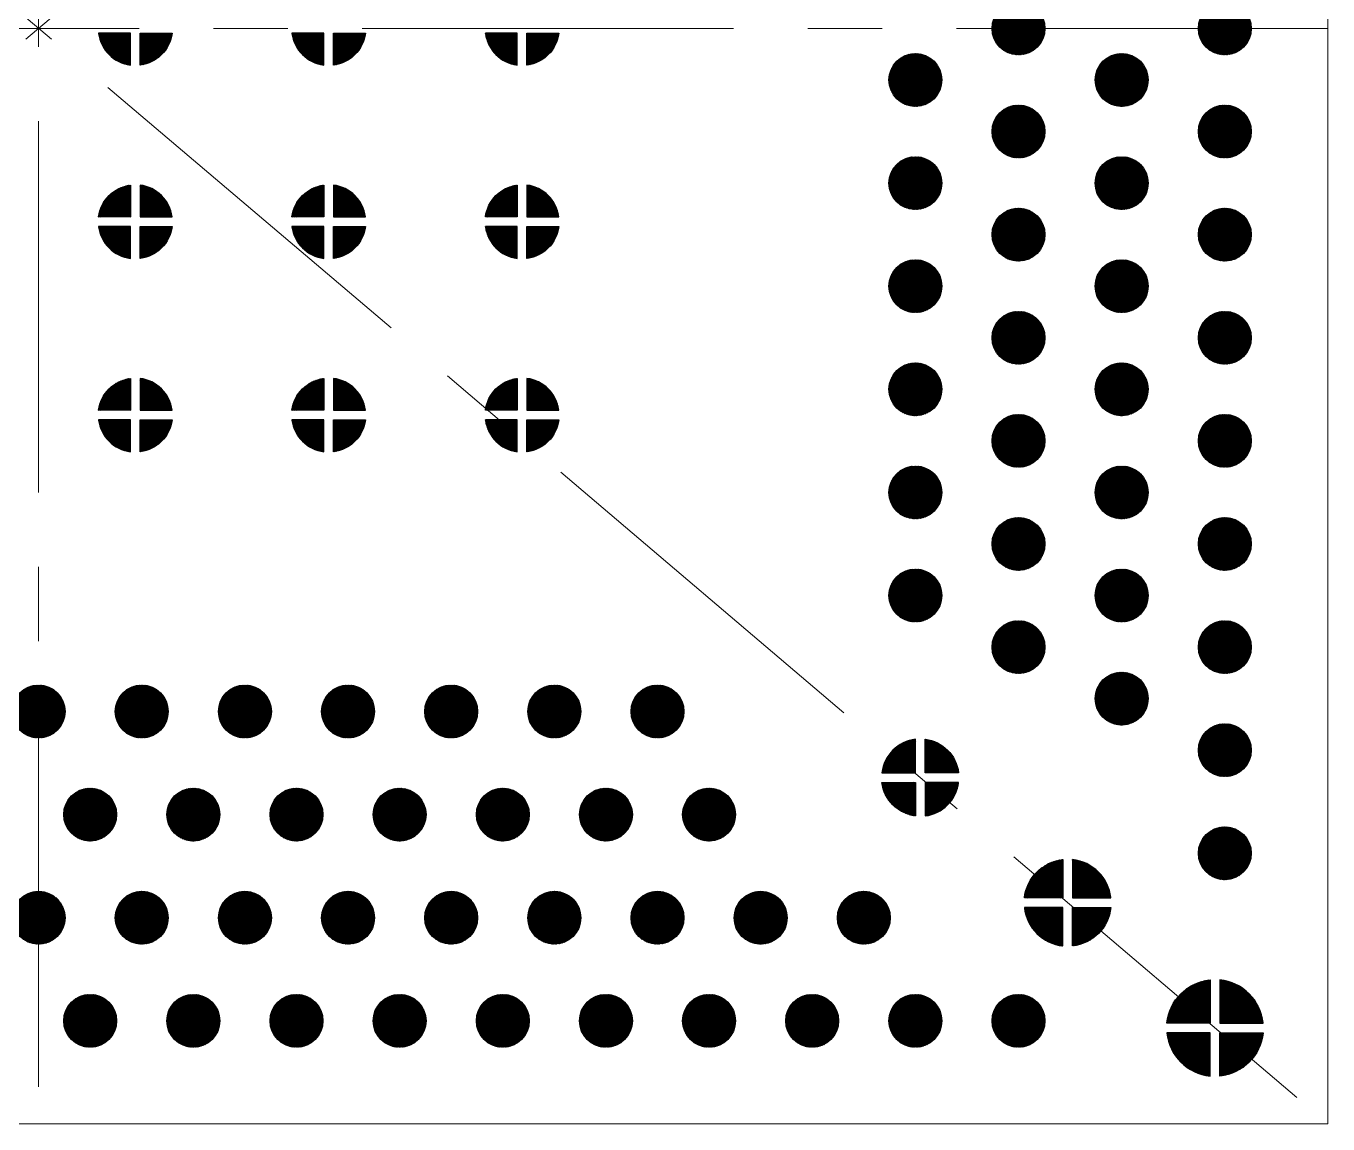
# Model space of a CAD drawing. Extents: x 0 to 271, y -103 to 160.
# Drawn here: x 19.8 to 40, y 0 to 17.04 of the extents above; entities that cross this region are included whole.
import ezdxf

# ---------------------------------------------------------------- set-up
doc = ezdxf.new("R2010")
doc.units = 0
doc.header["$LTSCALE"] = 15.367
doc.header["$MEASUREMENT"] = 0
doc.linetypes.add('CENTER', pattern=[0.6, 0.375, -0.075, 0.075, -0.075])
doc.layers.get('0').update_dxf_attribs({"linetype": 'CONTINUOUS'})
doc.layers.add('03___PRT_ALL_CURVES', color=7, linetype='CONTINUOUS')
pattern_1 = [(315, (76.772168, 67.761046), (0.0088388348, 0.0088388348), []), (45, (76.772168, 67.761046), (-0.0088388348, 0.0088388348), [])]

msp = doc.modelspace()

# ---------------------------------------------------------------- hatches: boundary and pattern name
h = msp.add_hatch()
h.set_pattern_fill('ANSI37', color=34, scale=0.1, angle=90, style=0)
h.set_pattern_definition([(135, (-6.372168, -49.161046), (-0.0088388348, -0.0088388348), []), (225, (-6.372168, -49.161046), (0.0088388348, -0.0088388348), [])])
h.paths.add_polyline_path([(35.61, 17, 1), (34.79, 17, 1)])
h = msp.add_hatch()
h.set_pattern_fill('ANSI37', color=34, scale=0.1, angle=90, style=0)
h.set_pattern_definition([(135, (-3.172168, -49.161046), (-0.0088388348, -0.0088388348), []), (225, (-3.172168, -49.161046), (0.0088388348, -0.0088388348), [])])
h.paths.add_polyline_path([(38.81, 17, 1), (37.99, 17, 1)])
h = msp.add_hatch()
h.set_pattern_fill('ANSI37', color=34, scale=0.1, angle=90, style=0)
h.set_pattern_definition([(45, (70.772168, -39.761046), (0.0088388348, -0.0088388348), []), (315, (70.772168, -39.761046), (-0.0088388348, -0.0088388348), [])])
edge = h.paths.add_edge_path()
edge.add_line((21.425, 16.43), (21.425, 16.925))
edge.add_line((21.425, 16.925), (20.93, 16.925))
edge.add_arc((21.5, 17), 0.575, 187.4947, 262.5053)
h = msp.add_hatch()
h.set_pattern_fill('ANSI37', color=34, scale=0.1, angle=90, style=0)
h.set_pattern_definition([(135, (-27.772168, -39.761046), (-0.0088388348, -0.0088388348), []), (225, (-27.772168, -39.761046), (0.0088388348, -0.0088388348), [])])
edge = h.paths.add_edge_path()
edge.add_line((21.575, 16.43), (21.575, 16.925))
edge.add_line((21.575, 16.925), (22.07, 16.925))
edge.add_arc((21.5, 17), 0.575, 277.4947, 352.5053, ccw=False)
h = msp.add_hatch()
h.set_pattern_fill('ANSI37', color=34, scale=0.1, angle=90, style=0)
h.set_pattern_definition([(45, (73.772168, -39.761046), (0.0088388348, -0.0088388348), []), (315, (73.772168, -39.761046), (-0.0088388348, -0.0088388348), [])])
edge = h.paths.add_edge_path()
edge.add_line((24.425, 16.43), (24.425, 16.925))
edge.add_line((24.425, 16.925), (23.93, 16.925))
edge.add_arc((24.5, 17), 0.575, 187.4947, 262.5053)
h = msp.add_hatch()
h.set_pattern_fill('ANSI37', color=34, scale=0.1, angle=90, style=0)
h.set_pattern_definition([(135, (-24.772168, -39.761046), (-0.0088388348, -0.0088388348), []), (225, (-24.772168, -39.761046), (0.0088388348, -0.0088388348), [])])
edge = h.paths.add_edge_path()
edge.add_line((24.575, 16.43), (24.575, 16.925))
edge.add_line((24.575, 16.925), (25.07, 16.925))
edge.add_arc((24.5, 17), 0.575, 277.4947, 352.5053, ccw=False)
h = msp.add_hatch()
h.set_pattern_fill('ANSI37', color=34, scale=0.1, angle=90, style=0)
h.set_pattern_definition([(45, (76.772168, -39.761046), (0.0088388348, -0.0088388348), []), (315, (76.772168, -39.761046), (-0.0088388348, -0.0088388348), [])])
edge = h.paths.add_edge_path()
edge.add_line((27.425, 16.43), (27.425, 16.925))
edge.add_line((27.425, 16.925), (26.93, 16.925))
edge.add_arc((27.5, 17), 0.575, 187.4947, 262.5053)
h = msp.add_hatch()
h.set_pattern_fill('ANSI37', color=34, scale=0.1, angle=90, style=0)
h.set_pattern_definition([(135, (-21.772168, -39.761046), (-0.0088388348, -0.0088388348), []), (225, (-21.772168, -39.761046), (0.0088388348, -0.0088388348), [])])
edge = h.paths.add_edge_path()
edge.add_line((27.575, 16.43), (27.575, 16.925))
edge.add_line((27.575, 16.925), (28.07, 16.925))
edge.add_arc((27.5, 17), 0.575, 277.4947, 352.5053, ccw=False)
h = msp.add_hatch()
h.set_pattern_fill('ANSI37', color=34, scale=0.1, angle=90, style=0)
h.set_pattern_definition([(135, (-7.972168, -49.961046), (-0.0088388348, -0.0088388348), []), (225, (-7.972168, -49.961046), (0.0088388348, -0.0088388348), [])])
h.paths.add_polyline_path([(34.01, 16.2, 1), (33.19, 16.2, 1)])
h = msp.add_hatch()
h.set_pattern_fill('ANSI37', color=34, scale=0.1, angle=90, style=0)
h.set_pattern_definition([(135, (-4.772168, -49.961046), (-0.0088388348, -0.0088388348), []), (225, (-4.772168, -49.961046), (0.0088388348, -0.0088388348), [])])
h.paths.add_polyline_path([(37.21, 16.2, 1), (36.39, 16.2, 1)])
h = msp.add_hatch()
h.set_pattern_fill('ANSI37', color=34, scale=0.1, angle=90, style=0)
h.set_pattern_definition([(135, (-6.372168, -50.761046), (-0.0088388348, -0.0088388348), []), (225, (-6.372168, -50.761046), (0.0088388348, -0.0088388348), [])])
h.paths.add_polyline_path([(35.61, 15.4, 1), (34.79, 15.4, 1)])
h = msp.add_hatch()
h.set_pattern_fill('ANSI37', color=34, scale=0.1, angle=90, style=0)
h.set_pattern_definition([(135, (-3.172168, -50.761046), (-0.0088388348, -0.0088388348), []), (225, (-3.172168, -50.761046), (0.0088388348, -0.0088388348), [])])
h.paths.add_polyline_path([(38.81, 15.4, 1), (37.99, 15.4, 1)])
h = msp.add_hatch()
h.set_pattern_fill('ANSI37', color=34, scale=0.1, angle=90, style=0)
h.set_pattern_definition([(135, (-7.972168, -51.561046), (-0.0088388348, -0.0088388348), []), (225, (-7.972168, -51.561046), (0.0088388348, -0.0088388348), [])])
h.paths.add_polyline_path([(34.01, 14.6, 1), (33.19, 14.6, 1)])
h = msp.add_hatch()
h.set_pattern_fill('ANSI37', color=34, scale=0.1, angle=90, style=0)
h.set_pattern_definition([(135, (-4.772168, -51.561046), (-0.0088388348, -0.0088388348), []), (225, (-4.772168, -51.561046), (0.0088388348, -0.0088388348), [])])
h.paths.add_polyline_path([(37.21, 14.6, 1), (36.39, 14.6, 1)])
h = msp.add_hatch()
h.set_pattern_fill('ANSI37', color=34, scale=0.1, angle=90, style=0)
h.set_pattern_definition([(315, (70.772168, 70.761046), (0.0088388348, 0.0088388348), []), (45, (70.772168, 70.761046), (-0.0088388348, 0.0088388348), [])])
edge = h.paths.add_edge_path()
edge.add_line((21.425, 14.57), (21.425, 14.075))
edge.add_line((21.425, 14.075), (20.93, 14.075))
edge.add_arc((21.5, 14), 0.575, 97.4947, 172.5053, ccw=False)
h = msp.add_hatch()
h.set_pattern_fill('ANSI37', color=34, scale=0.1, angle=90, style=0)
h.set_pattern_definition([(225, (-27.772168, 70.761046), (-0.0088388348, 0.0088388348), []), (135, (-27.772168, 70.761046), (0.0088388348, 0.0088388348), [])])
edge = h.paths.add_edge_path()
edge.add_line((21.575, 14.57), (21.575, 14.075))
edge.add_line((21.575, 14.075), (22.07, 14.075))
edge.add_arc((21.5, 14), 0.575, 7.4947, 82.5053)
h = msp.add_hatch()
h.set_pattern_fill('ANSI37', color=34, scale=0.1, angle=90, style=0)
h.set_pattern_definition([(315, (73.772168, 70.761046), (0.0088388348, 0.0088388348), []), (45, (73.772168, 70.761046), (-0.0088388348, 0.0088388348), [])])
edge = h.paths.add_edge_path()
edge.add_line((24.425, 14.57), (24.425, 14.075))
edge.add_line((24.425, 14.075), (23.93, 14.075))
edge.add_arc((24.5, 14), 0.575, 97.4947, 172.5053, ccw=False)
h = msp.add_hatch()
h.set_pattern_fill('ANSI37', color=34, scale=0.1, angle=90, style=0)
h.set_pattern_definition([(225, (-24.772168, 70.761046), (-0.0088388348, 0.0088388348), []), (135, (-24.772168, 70.761046), (0.0088388348, 0.0088388348), [])])
edge = h.paths.add_edge_path()
edge.add_line((24.575, 14.57), (24.575, 14.075))
edge.add_line((24.575, 14.075), (25.07, 14.075))
edge.add_arc((24.5, 14), 0.575, 7.4947, 82.5053)
h = msp.add_hatch()
h.set_pattern_fill('ANSI37', color=34, scale=0.1, angle=90, style=0)
h.set_pattern_definition([(315, (76.772168, 70.761046), (0.0088388348, 0.0088388348), []), (45, (76.772168, 70.761046), (-0.0088388348, 0.0088388348), [])])
edge = h.paths.add_edge_path()
edge.add_line((27.425, 14.57), (27.425, 14.075))
edge.add_line((27.425, 14.075), (26.93, 14.075))
edge.add_arc((27.5, 14), 0.575, 97.4947, 172.5053, ccw=False)
h = msp.add_hatch()
h.set_pattern_fill('ANSI37', color=34, scale=0.1, angle=90, style=0)
h.set_pattern_definition([(225, (-21.772168, 70.761046), (-0.0088388348, 0.0088388348), []), (135, (-21.772168, 70.761046), (0.0088388348, 0.0088388348), [])])
edge = h.paths.add_edge_path()
edge.add_line((27.575, 14.57), (27.575, 14.075))
edge.add_line((27.575, 14.075), (28.07, 14.075))
edge.add_arc((27.5, 14), 0.575, 7.4947, 82.5053)
h = msp.add_hatch()
h.set_pattern_fill('ANSI37', color=34, scale=0.1, angle=90, style=0)
h.set_pattern_definition([(135, (-6.372168, -52.361046), (-0.0088388348, -0.0088388348), []), (225, (-6.372168, -52.361046), (0.0088388348, -0.0088388348), [])])
h.paths.add_polyline_path([(35.61, 13.8, 1), (34.79, 13.8, 1)])
h = msp.add_hatch()
h.set_pattern_fill('ANSI37', color=34, scale=0.1, angle=90, style=0)
h.set_pattern_definition([(135, (-3.172168, -52.361046), (-0.0088388348, -0.0088388348), []), (225, (-3.172168, -52.361046), (0.0088388348, -0.0088388348), [])])
h.paths.add_polyline_path([(38.81, 13.8, 1), (37.99, 13.8, 1)])
h = msp.add_hatch()
h.set_pattern_fill('ANSI37', color=34, scale=0.1, angle=90, style=0)
h.set_pattern_definition([(45, (70.772168, -42.761046), (0.0088388348, -0.0088388348), []), (315, (70.772168, -42.761046), (-0.0088388348, -0.0088388348), [])])
edge = h.paths.add_edge_path()
edge.add_line((21.425, 13.43), (21.425, 13.925))
edge.add_line((21.425, 13.925), (20.93, 13.925))
edge.add_arc((21.5, 14), 0.575, 187.4947, 262.5053)
h = msp.add_hatch()
h.set_pattern_fill('ANSI37', color=34, scale=0.1, angle=90, style=0)
h.set_pattern_definition([(135, (-27.772168, -42.761046), (-0.0088388348, -0.0088388348), []), (225, (-27.772168, -42.761046), (0.0088388348, -0.0088388348), [])])
edge = h.paths.add_edge_path()
edge.add_line((21.575, 13.43), (21.575, 13.925))
edge.add_line((21.575, 13.925), (22.07, 13.925))
edge.add_arc((21.5, 14), 0.575, 277.4947, 352.5053, ccw=False)
h = msp.add_hatch()
h.set_pattern_fill('ANSI37', color=34, scale=0.1, angle=90, style=0)
h.set_pattern_definition([(45, (73.772168, -42.761046), (0.0088388348, -0.0088388348), []), (315, (73.772168, -42.761046), (-0.0088388348, -0.0088388348), [])])
edge = h.paths.add_edge_path()
edge.add_line((24.425, 13.43), (24.425, 13.925))
edge.add_line((24.425, 13.925), (23.93, 13.925))
edge.add_arc((24.5, 14), 0.575, 187.4947, 262.5053)
h = msp.add_hatch()
h.set_pattern_fill('ANSI37', color=34, scale=0.1, angle=90, style=0)
h.set_pattern_definition([(135, (-24.772168, -42.761046), (-0.0088388348, -0.0088388348), []), (225, (-24.772168, -42.761046), (0.0088388348, -0.0088388348), [])])
edge = h.paths.add_edge_path()
edge.add_line((24.575, 13.43), (24.575, 13.925))
edge.add_line((24.575, 13.925), (25.07, 13.925))
edge.add_arc((24.5, 14), 0.575, 277.4947, 352.5053, ccw=False)
h = msp.add_hatch()
h.set_pattern_fill('ANSI37', color=34, scale=0.1, angle=90, style=0)
h.set_pattern_definition([(45, (76.772168, -42.761046), (0.0088388348, -0.0088388348), []), (315, (76.772168, -42.761046), (-0.0088388348, -0.0088388348), [])])
edge = h.paths.add_edge_path()
edge.add_line((27.425, 13.43), (27.425, 13.925))
edge.add_line((27.425, 13.925), (26.93, 13.925))
edge.add_arc((27.5, 14), 0.575, 187.4947, 262.5053)
h = msp.add_hatch()
h.set_pattern_fill('ANSI37', color=34, scale=0.1, angle=90, style=0)
h.set_pattern_definition([(135, (-21.772168, -42.761046), (-0.0088388348, -0.0088388348), []), (225, (-21.772168, -42.761046), (0.0088388348, -0.0088388348), [])])
edge = h.paths.add_edge_path()
edge.add_line((27.575, 13.43), (27.575, 13.925))
edge.add_line((27.575, 13.925), (28.07, 13.925))
edge.add_arc((27.5, 14), 0.575, 277.4947, 352.5053, ccw=False)
h = msp.add_hatch()
h.set_pattern_fill('ANSI37', color=34, scale=0.1, angle=90, style=0)
h.set_pattern_definition([(135, (-7.972168, -53.161046), (-0.0088388348, -0.0088388348), []), (225, (-7.972168, -53.161046), (0.0088388348, -0.0088388348), [])])
h.paths.add_polyline_path([(34.01, 13, 1), (33.19, 13, 1)])
h = msp.add_hatch()
h.set_pattern_fill('ANSI37', color=34, scale=0.1, angle=90, style=0)
h.set_pattern_definition([(135, (-4.772168, -53.161046), (-0.0088388348, -0.0088388348), []), (225, (-4.772168, -53.161046), (0.0088388348, -0.0088388348), [])])
h.paths.add_polyline_path([(37.21, 13, 1), (36.39, 13, 1)])
h = msp.add_hatch()
h.set_pattern_fill('ANSI37', color=34, scale=0.1, angle=90, style=0)
h.set_pattern_definition([(135, (-6.372168, -53.961046), (-0.0088388348, -0.0088388348), []), (225, (-6.372168, -53.961046), (0.0088388348, -0.0088388348), [])])
h.paths.add_polyline_path([(35.61, 12.2, 1), (34.79, 12.2, 1)])
h = msp.add_hatch()
h.set_pattern_fill('ANSI37', color=34, scale=0.1, angle=90, style=0)
h.set_pattern_definition([(135, (-3.172168, -53.961046), (-0.0088388348, -0.0088388348), []), (225, (-3.172168, -53.961046), (0.0088388348, -0.0088388348), [])])
h.paths.add_polyline_path([(38.81, 12.2, 1), (37.99, 12.2, 1)])
h = msp.add_hatch()
h.set_pattern_fill('ANSI37', color=34, scale=0.1, angle=90, style=0)
h.set_pattern_definition([(135, (-7.972168, -54.761046), (-0.0088388348, -0.0088388348), []), (225, (-7.972168, -54.761046), (0.0088388348, -0.0088388348), [])])
h.paths.add_polyline_path([(34.01, 11.4, 1), (33.19, 11.4, 1)])
h = msp.add_hatch()
h.set_pattern_fill('ANSI37', color=34, scale=0.1, angle=90, style=0)
h.set_pattern_definition([(135, (-4.772168, -54.761046), (-0.0088388348, -0.0088388348), []), (225, (-4.772168, -54.761046), (0.0088388348, -0.0088388348), [])])
h.paths.add_polyline_path([(37.21, 11.4, 1), (36.39, 11.4, 1)])
h = msp.add_hatch()
h.set_pattern_fill('ANSI37', color=34, scale=0.1, angle=90, style=0)
h.set_pattern_definition([(315, (70.772168, 67.761046), (0.0088388348, 0.0088388348), []), (45, (70.772168, 67.761046), (-0.0088388348, 0.0088388348), [])])
edge = h.paths.add_edge_path()
edge.add_line((21.425, 11.57), (21.425, 11.075))
edge.add_line((21.425, 11.075), (20.93, 11.075))
edge.add_arc((21.5, 11), 0.575, 97.4947, 172.5053, ccw=False)
h = msp.add_hatch()
h.set_pattern_fill('ANSI37', color=34, scale=0.1, angle=90, style=0)
h.set_pattern_definition([(225, (-27.772168, 67.761046), (-0.0088388348, 0.0088388348), []), (135, (-27.772168, 67.761046), (0.0088388348, 0.0088388348), [])])
edge = h.paths.add_edge_path()
edge.add_line((21.575, 11.57), (21.575, 11.075))
edge.add_line((21.575, 11.075), (22.07, 11.075))
edge.add_arc((21.5, 11), 0.575, 7.4947, 82.5053)
h = msp.add_hatch()
h.set_pattern_fill('ANSI37', color=34, scale=0.1, angle=90, style=0)
h.set_pattern_definition([(315, (73.772168, 67.761046), (0.0088388348, 0.0088388348), []), (45, (73.772168, 67.761046), (-0.0088388348, 0.0088388348), [])])
edge = h.paths.add_edge_path()
edge.add_line((24.425, 11.57), (24.425, 11.075))
edge.add_line((24.425, 11.075), (23.93, 11.075))
edge.add_arc((24.5, 11), 0.575, 97.4947, 172.5053, ccw=False)
h = msp.add_hatch()
h.set_pattern_fill('ANSI37', color=34, scale=0.1, angle=90, style=0)
h.set_pattern_definition([(225, (-24.772168, 67.761046), (-0.0088388348, 0.0088388348), []), (135, (-24.772168, 67.761046), (0.0088388348, 0.0088388348), [])])
edge = h.paths.add_edge_path()
edge.add_line((24.575, 11.57), (24.575, 11.075))
edge.add_line((24.575, 11.075), (25.07, 11.075))
edge.add_arc((24.5, 11), 0.575, 7.4947, 82.5053)
h = msp.add_hatch()
h.set_pattern_fill('ANSI37', color=34, scale=0.1, angle=90, style=0)
h.set_pattern_definition([(315, (76.772168, 67.761046), (0.0088388348, 0.0088388348), []), (45, (76.772168, 67.761046), (-0.0088388348, 0.0088388348), [])])
edge = h.paths.add_edge_path()
edge.add_line((27.425, 11.57), (27.425, 11.075))
edge.add_line((27.425, 11.075), (26.93, 11.075))
edge.add_arc((27.5, 11), 0.575, 97.4947, 172.5053, ccw=False)
h = msp.add_hatch()
h.set_pattern_fill('ANSI37', color=34, scale=0.1, angle=90, style=0)
h.set_pattern_definition([(225, (-21.772168, 67.761046), (-0.0088388348, 0.0088388348), []), (135, (-21.772168, 67.761046), (0.0088388348, 0.0088388348), [])])
edge = h.paths.add_edge_path()
edge.add_line((27.575, 11.57), (27.575, 11.075))
edge.add_line((27.575, 11.075), (28.07, 11.075))
edge.add_arc((27.5, 11), 0.575, 7.4947, 82.5053)
h = msp.add_hatch()
h.set_pattern_fill('ANSI37', color=34, scale=0.1, angle=90, style=0)
h.set_pattern_definition([(45, (70.772168, -45.761046), (0.0088388348, -0.0088388348), []), (315, (70.772168, -45.761046), (-0.0088388348, -0.0088388348), [])])
edge = h.paths.add_edge_path()
edge.add_line((21.425, 10.43), (21.425, 10.925))
edge.add_line((21.425, 10.925), (20.93, 10.925))
edge.add_arc((21.5, 11), 0.575, 187.4947, 262.5053)
h = msp.add_hatch()
h.set_pattern_fill('ANSI37', color=34, scale=0.1, angle=90, style=0)
h.set_pattern_definition([(135, (-27.772168, -45.761046), (-0.0088388348, -0.0088388348), []), (225, (-27.772168, -45.761046), (0.0088388348, -0.0088388348), [])])
edge = h.paths.add_edge_path()
edge.add_line((21.575, 10.43), (21.575, 10.925))
edge.add_line((21.575, 10.925), (22.07, 10.925))
edge.add_arc((21.5, 11), 0.575, 277.4947, 352.5053, ccw=False)
h = msp.add_hatch()
h.set_pattern_fill('ANSI37', color=34, scale=0.1, angle=90, style=0)
h.set_pattern_definition([(45, (73.772168, -45.761046), (0.0088388348, -0.0088388348), []), (315, (73.772168, -45.761046), (-0.0088388348, -0.0088388348), [])])
edge = h.paths.add_edge_path()
edge.add_line((24.425, 10.43), (24.425, 10.925))
edge.add_line((24.425, 10.925), (23.93, 10.925))
edge.add_arc((24.5, 11), 0.575, 187.4947, 262.5053)
h = msp.add_hatch()
h.set_pattern_fill('ANSI37', color=34, scale=0.1, angle=90, style=0)
h.set_pattern_definition([(135, (-24.772168, -45.761046), (-0.0088388348, -0.0088388348), []), (225, (-24.772168, -45.761046), (0.0088388348, -0.0088388348), [])])
edge = h.paths.add_edge_path()
edge.add_line((24.575, 10.43), (24.575, 10.925))
edge.add_line((24.575, 10.925), (25.07, 10.925))
edge.add_arc((24.5, 11), 0.575, 277.4947, 352.5053, ccw=False)
h = msp.add_hatch()
h.set_pattern_fill('ANSI37', color=34, scale=0.1, angle=90, style=0)
h.set_pattern_definition([(45, (76.772168, -45.761046), (0.0088388348, -0.0088388348), []), (315, (76.772168, -45.761046), (-0.0088388348, -0.0088388348), [])])
edge = h.paths.add_edge_path()
edge.add_line((27.425, 10.43), (27.425, 10.925))
edge.add_line((27.425, 10.925), (26.93, 10.925))
edge.add_arc((27.5, 11), 0.575, 187.4947, 262.5053)
h = msp.add_hatch()
h.set_pattern_fill('ANSI37', color=34, scale=0.1, angle=90, style=0)
h.set_pattern_definition([(135, (-21.772168, -45.761046), (-0.0088388348, -0.0088388348), []), (225, (-21.772168, -45.761046), (0.0088388348, -0.0088388348), [])])
edge = h.paths.add_edge_path()
edge.add_line((27.575, 10.43), (27.575, 10.925))
edge.add_line((27.575, 10.925), (28.07, 10.925))
edge.add_arc((27.5, 11), 0.575, 277.4947, 352.5053, ccw=False)
h = msp.add_hatch()
h.set_pattern_fill('ANSI37', color=34, scale=0.1, angle=90, style=0)
h.set_pattern_definition([(135, (-6.372168, -55.561046), (-0.0088388348, -0.0088388348), []), (225, (-6.372168, -55.561046), (0.0088388348, -0.0088388348), [])])
h.paths.add_polyline_path([(35.61, 10.6, 1), (34.79, 10.6, 1)])
h = msp.add_hatch()
h.set_pattern_fill('ANSI37', color=34, scale=0.1, angle=90, style=0)
h.set_pattern_definition([(135, (-3.172168, -55.561046), (-0.0088388348, -0.0088388348), []), (225, (-3.172168, -55.561046), (0.0088388348, -0.0088388348), [])])
h.paths.add_polyline_path([(38.81, 10.6, 1), (37.99, 10.6, 1)])
h = msp.add_hatch()
h.set_pattern_fill('ANSI37', color=34, scale=0.1, angle=90, style=0)
h.set_pattern_definition([(135, (-7.972168, -56.361046), (-0.0088388348, -0.0088388348), []), (225, (-7.972168, -56.361046), (0.0088388348, -0.0088388348), [])])
h.paths.add_polyline_path([(34.01, 9.8, 1), (33.19, 9.8, 1)])
h = msp.add_hatch()
h.set_pattern_fill('ANSI37', color=34, scale=0.1, angle=90, style=0)
h.set_pattern_definition([(135, (-4.772168, -56.361046), (-0.0088388348, -0.0088388348), []), (225, (-4.772168, -56.361046), (0.0088388348, -0.0088388348), [])])
h.paths.add_polyline_path([(37.21, 9.8, 1), (36.39, 9.8, 1)])
h = msp.add_hatch()
h.set_pattern_fill('ANSI37', color=34, scale=0.1, angle=90, style=0)
h.set_pattern_definition([(135, (-6.372168, -57.161046), (-0.0088388348, -0.0088388348), []), (225, (-6.372168, -57.161046), (0.0088388348, -0.0088388348), [])])
h.paths.add_polyline_path([(35.61, 9, 1), (34.79, 9, 1)])
h = msp.add_hatch()
h.set_pattern_fill('ANSI37', color=34, scale=0.1, angle=90, style=0)
h.set_pattern_definition([(135, (-3.172168, -57.161046), (-0.0088388348, -0.0088388348), []), (225, (-3.172168, -57.161046), (0.0088388348, -0.0088388348), [])])
h.paths.add_polyline_path([(38.81, 9, 1), (37.99, 9, 1)])
h = msp.add_hatch()
h.set_pattern_fill('ANSI37', color=34, scale=0.1, angle=90, style=0)
h.set_pattern_definition([(135, (-7.972168, -57.961046), (-0.0088388348, -0.0088388348), []), (225, (-7.972168, -57.961046), (0.0088388348, -0.0088388348), [])])
h.paths.add_polyline_path([(34.01, 8.2, 1), (33.19, 8.2, 1)])
h = msp.add_hatch()
h.set_pattern_fill('ANSI37', color=34, scale=0.1, angle=90, style=0)
h.set_pattern_definition([(135, (-4.772168, -57.961046), (-0.0088388348, -0.0088388348), []), (225, (-4.772168, -57.961046), (0.0088388348, -0.0088388348), [])])
h.paths.add_polyline_path([(37.21, 8.2, 1), (36.39, 8.2, 1)])
h = msp.add_hatch()
h.set_pattern_fill('ANSI37', color=34, scale=0.1, angle=90, style=0)
h.set_pattern_definition([(135, (-6.372168, -58.761046), (-0.0088388348, -0.0088388348), []), (225, (-6.372168, -58.761046), (0.0088388348, -0.0088388348), [])])
h.paths.add_polyline_path([(35.61, 7.4, 1), (34.79, 7.4, 1)])
h = msp.add_hatch()
h.set_pattern_fill('ANSI37', color=34, scale=0.1, angle=90, style=0)
h.set_pattern_definition([(135, (-3.172168, -58.761046), (-0.0088388348, -0.0088388348), []), (225, (-3.172168, -58.761046), (0.0088388348, -0.0088388348), [])])
h.paths.add_polyline_path([(38.81, 7.4, 1), (37.99, 7.4, 1)])
h = msp.add_hatch()
h.set_pattern_fill('ANSI37', color=34, scale=0.1, angle=90, style=0)
h.set_pattern_definition([(135, (-4.772168, -59.561046), (-0.0088388348, -0.0088388348), []), (225, (-4.772168, -59.561046), (0.0088388348, -0.0088388348), [])])
h.paths.add_polyline_path([(37.21, 6.6, 1), (36.39, 6.6, 1)])
h = msp.add_hatch()
h.set_pattern_fill('ANSI37', color=34, scale=0.1, angle=90, style=0)
h.set_pattern_definition([(135, (-21.572168, -59.761046), (-0.0088388348, -0.0088388348), []), (225, (-21.572168, -59.761046), (0.0088388348, -0.0088388348), [])])
h.paths.add_polyline_path([(20.41, 6.4, 1), (19.59, 6.4, 1)])
h = msp.add_hatch()
h.set_pattern_fill('ANSI37', color=34, scale=0.1, angle=90, style=0)
h.set_pattern_definition([(135, (-19.972168, -59.761046), (-0.0088388348, -0.0088388348), []), (225, (-19.972168, -59.761046), (0.0088388348, -0.0088388348), [])])
h.paths.add_polyline_path([(22.01, 6.4, 1), (21.19, 6.4, 1)])
h = msp.add_hatch()
h.set_pattern_fill('ANSI37', color=34, scale=0.1, angle=90, style=0)
h.set_pattern_definition([(135, (-18.372168, -59.761046), (-0.0088388348, -0.0088388348), []), (225, (-18.372168, -59.761046), (0.0088388348, -0.0088388348), [])])
h.paths.add_polyline_path([(23.61, 6.4, 1), (22.79, 6.4, 1)])
h = msp.add_hatch()
h.set_pattern_fill('ANSI37', color=34, scale=0.1, angle=90, style=0)
h.set_pattern_definition([(135, (-16.772168, -59.761046), (-0.0088388348, -0.0088388348), []), (225, (-16.772168, -59.761046), (0.0088388348, -0.0088388348), [])])
h.paths.add_polyline_path([(25.21, 6.4, 1), (24.39, 6.4, 1)])
h = msp.add_hatch()
h.set_pattern_fill('ANSI37', color=34, scale=0.1, angle=90, style=0)
h.set_pattern_definition([(135, (-15.172168, -59.761046), (-0.0088388348, -0.0088388348), []), (225, (-15.172168, -59.761046), (0.0088388348, -0.0088388348), [])])
h.paths.add_polyline_path([(26.81, 6.4, 1), (25.99, 6.4, 1)])
h = msp.add_hatch()
h.set_pattern_fill('ANSI37', color=34, scale=0.1, angle=90, style=0)
h.set_pattern_definition([(135, (-13.572168, -59.761046), (-0.0088388348, -0.0088388348), []), (225, (-13.572168, -59.761046), (0.0088388348, -0.0088388348), [])])
h.paths.add_polyline_path([(28.41, 6.4, 1), (27.59, 6.4, 1)])
h = msp.add_hatch()
h.set_pattern_fill('ANSI37', color=34, scale=0.1, angle=90, style=0)
h.set_pattern_definition([(135, (-11.972168, -59.761046), (-0.0088388348, -0.0088388348), []), (225, (-11.972168, -59.761046), (0.0088388348, -0.0088388348), [])])
h.paths.add_polyline_path([(30.01, 6.4, 1), (29.19, 6.4, 1)])
h = msp.add_hatch()
h.set_pattern_fill('ANSI37', color=34, scale=0.1, angle=90, style=0)
h.set_pattern_definition([(135, (-3.172168, -60.361046), (-0.0088388348, -0.0088388348), []), (225, (-3.172168, -60.361046), (0.0088388348, -0.0088388348), [])])
h.paths.add_polyline_path([(38.81, 5.8, 1), (37.99, 5.8, 1)])
h = msp.add_hatch()
h.set_pattern_fill('ANSI37', color=34, scale=0.1, angle=90, style=0)
h.set_pattern_definition(pattern_1)
edge = h.paths.add_edge_path()
edge.add_arc((33.676, 5.375), 0.6, 97.1808, 172.8192)
edge.add_line((33.081, 5.45), (33.601, 5.45))
edge.add_line((33.601, 5.45), (33.601, 5.971))
h = msp.add_hatch()
h.set_pattern_fill('ANSI37', color=34, scale=0.1, angle=90, style=0)
h.set_pattern_definition([(225, (-9.42036, 67.761046), (-0.0088388348, 0.0088388348), []), (135, (-9.42036, 67.761046), (0.0088388348, 0.0088388348), [])])
edge = h.paths.add_edge_path()
edge.add_arc((33.676, 5.375), 0.6, 7.1808, 82.8192, ccw=False)
edge.add_line((34.271, 5.45), (33.751, 5.45))
edge.add_line((33.751, 5.45), (33.751, 5.971))
h = msp.add_hatch()
h.set_pattern_fill('ANSI37', color=34, scale=0.1, angle=90, style=0)
h.set_pattern_definition([(45, (76.772168, -57.010083), (0.0088388348, -0.0088388348), []), (315, (76.772168, -57.010083), (-0.0088388348, -0.0088388348), [])])
edge = h.paths.add_edge_path()
edge.add_arc((33.676, 5.375), 0.6, -172.8192, -97.1808, ccw=False)
edge.add_line((33.081, 5.3), (33.601, 5.3))
edge.add_line((33.601, 5.3), (33.601, 4.78))
h = msp.add_hatch()
h.set_pattern_fill('ANSI37', color=34, scale=0.1, angle=90, style=0)
h.set_pattern_definition([(135, (-9.42036, -57.010083), (-0.0088388348, -0.0088388348), []), (225, (-9.42036, -57.010083), (0.0088388348, -0.0088388348), [])])
edge = h.paths.add_edge_path()
edge.add_arc((33.676, 5.375), 0.6, -82.8192, -7.1808)
edge.add_line((34.271, 5.3), (33.751, 5.3))
edge.add_line((33.751, 5.3), (33.751, 4.78))
h = msp.add_hatch()
h.set_pattern_fill('ANSI37', color=34, scale=0.1, angle=90, style=0)
h.set_pattern_definition([(135, (-20.772168, -61.361046), (-0.0088388348, -0.0088388348), []), (225, (-20.772168, -61.361046), (0.0088388348, -0.0088388348), [])])
h.paths.add_polyline_path([(21.21, 4.8, 1), (20.39, 4.8, 1)])
h = msp.add_hatch()
h.set_pattern_fill('ANSI37', color=34, scale=0.1, angle=90, style=0)
h.set_pattern_definition([(135, (-19.172168, -61.361046), (-0.0088388348, -0.0088388348), []), (225, (-19.172168, -61.361046), (0.0088388348, -0.0088388348), [])])
h.paths.add_polyline_path([(22.81, 4.8, 1), (21.99, 4.8, 1)])
h = msp.add_hatch()
h.set_pattern_fill('ANSI37', color=34, scale=0.1, angle=90, style=0)
h.set_pattern_definition([(135, (-17.572168, -61.361046), (-0.0088388348, -0.0088388348), []), (225, (-17.572168, -61.361046), (0.0088388348, -0.0088388348), [])])
h.paths.add_polyline_path([(24.41, 4.8, 1), (23.59, 4.8, 1)])
h = msp.add_hatch()
h.set_pattern_fill('ANSI37', color=34, scale=0.1, angle=90, style=0)
h.set_pattern_definition([(135, (-15.972168, -61.361046), (-0.0088388348, -0.0088388348), []), (225, (-15.972168, -61.361046), (0.0088388348, -0.0088388348), [])])
h.paths.add_polyline_path([(26.01, 4.8, 1), (25.19, 4.8, 1)])
h = msp.add_hatch()
h.set_pattern_fill('ANSI37', color=34, scale=0.1, angle=90, style=0)
h.set_pattern_definition([(135, (-14.372168, -61.361046), (-0.0088388348, -0.0088388348), []), (225, (-14.372168, -61.361046), (0.0088388348, -0.0088388348), [])])
h.paths.add_polyline_path([(27.61, 4.8, 1), (26.79, 4.8, 1)])
h = msp.add_hatch()
h.set_pattern_fill('ANSI37', color=34, scale=0.1, angle=90, style=0)
h.set_pattern_definition([(135, (-12.772168, -61.361046), (-0.0088388348, -0.0088388348), []), (225, (-12.772168, -61.361046), (0.0088388348, -0.0088388348), [])])
h.paths.add_polyline_path([(29.21, 4.8, 1), (28.39, 4.8, 1)])
h = msp.add_hatch()
h.set_pattern_fill('ANSI37', color=34, scale=0.1, angle=90, style=0)
h.set_pattern_definition([(135, (-11.172168, -61.361046), (-0.0088388348, -0.0088388348), []), (225, (-11.172168, -61.361046), (0.0088388348, -0.0088388348), [])])
h.paths.add_polyline_path([(30.81, 4.8, 1), (29.99, 4.8, 1)])
h = msp.add_hatch()
h.set_pattern_fill('ANSI37', color=34, scale=0.1, angle=90, style=0)
h.set_pattern_definition([(135, (-3.172168, -61.961046), (-0.0088388348, -0.0088388348), []), (225, (-3.172168, -61.961046), (0.0088388348, -0.0088388348), [])])
h.paths.add_polyline_path([(38.81, 4.2, 1), (37.99, 4.2, 1)])
h = msp.add_hatch()
h.set_pattern_fill('ANSI37', color=34, scale=0.1, angle=90, style=0)
h.set_pattern_definition(pattern_1)
edge = h.paths.add_edge_path()
edge.add_line((35.887, 3.508), (35.291, 3.508))
edge.add_arc((35.962, 3.433), 0.675, 96.3794, 173.6206, ccw=False)
edge.add_line((35.887, 4.103), (35.887, 3.508))
h = msp.add_hatch()
h.set_pattern_fill('ANSI37', color=34, scale=0.1, angle=90, style=0)
h.set_pattern_definition([(225, (-4.848724, 67.761046), (-0.0088388348, 0.0088388348), []), (135, (-4.848724, 67.761046), (0.0088388348, 0.0088388348), [])])
edge = h.paths.add_edge_path()
edge.add_line((36.037, 3.508), (36.633, 3.508))
edge.add_arc((35.962, 3.433), 0.675, 6.3794, 83.6206)
edge.add_line((36.037, 4.103), (36.037, 3.508))
h = msp.add_hatch()
h.set_pattern_fill('ANSI37', color=34, scale=0.1, angle=90, style=0)
h.set_pattern_definition([(135, (-21.572168, -62.961046), (-0.0088388348, -0.0088388348), []), (225, (-21.572168, -62.961046), (0.0088388348, -0.0088388348), [])])
h.paths.add_polyline_path([(20.41, 3.2, 1), (19.59, 3.2, 1)])
h = msp.add_hatch()
h.set_pattern_fill('ANSI37', color=34, scale=0.1, angle=90, style=0)
h.set_pattern_definition([(135, (-19.972168, -62.961046), (-0.0088388348, -0.0088388348), []), (225, (-19.972168, -62.961046), (0.0088388348, -0.0088388348), [])])
h.paths.add_polyline_path([(22.01, 3.2, 1), (21.19, 3.2, 1)])
h = msp.add_hatch()
h.set_pattern_fill('ANSI37', color=34, scale=0.1, angle=90, style=0)
h.set_pattern_definition([(135, (-18.372168, -62.961046), (-0.0088388348, -0.0088388348), []), (225, (-18.372168, -62.961046), (0.0088388348, -0.0088388348), [])])
h.paths.add_polyline_path([(23.61, 3.2, 1), (22.79, 3.2, 1)])
h = msp.add_hatch()
h.set_pattern_fill('ANSI37', color=34, scale=0.1, angle=90, style=0)
h.set_pattern_definition([(135, (-16.772168, -62.961046), (-0.0088388348, -0.0088388348), []), (225, (-16.772168, -62.961046), (0.0088388348, -0.0088388348), [])])
h.paths.add_polyline_path([(25.21, 3.2, 1), (24.39, 3.2, 1)])
h = msp.add_hatch()
h.set_pattern_fill('ANSI37', color=34, scale=0.1, angle=90, style=0)
h.set_pattern_definition([(135, (-15.172168, -62.961046), (-0.0088388348, -0.0088388348), []), (225, (-15.172168, -62.961046), (0.0088388348, -0.0088388348), [])])
h.paths.add_polyline_path([(26.81, 3.2, 1), (25.99, 3.2, 1)])
h = msp.add_hatch()
h.set_pattern_fill('ANSI37', color=34, scale=0.1, angle=90, style=0)
h.set_pattern_definition([(135, (-13.572168, -62.961046), (-0.0088388348, -0.0088388348), []), (225, (-13.572168, -62.961046), (0.0088388348, -0.0088388348), [])])
h.paths.add_polyline_path([(28.41, 3.2, 1), (27.59, 3.2, 1)])
h = msp.add_hatch()
h.set_pattern_fill('ANSI37', color=34, scale=0.1, angle=90, style=0)
h.set_pattern_definition([(135, (-11.972168, -62.961046), (-0.0088388348, -0.0088388348), []), (225, (-11.972168, -62.961046), (0.0088388348, -0.0088388348), [])])
h.paths.add_polyline_path([(30.01, 3.2, 1), (29.19, 3.2, 1)])
h = msp.add_hatch()
h.set_pattern_fill('ANSI37', color=34, scale=0.1, angle=90, style=0)
h.set_pattern_definition([(135, (-10.372168, -62.961046), (-0.0088388348, -0.0088388348), []), (225, (-10.372168, -62.961046), (0.0088388348, -0.0088388348), [])])
h.paths.add_polyline_path([(31.61, 3.2, 1), (30.79, 3.2, 1)])
h = msp.add_hatch()
h.set_pattern_fill('ANSI37', color=34, scale=0.1, angle=90, style=0)
h.set_pattern_definition([(135, (-8.772168, -62.961046), (-0.0088388348, -0.0088388348), []), (225, (-8.772168, -62.961046), (0.0088388348, -0.0088388348), [])])
h.paths.add_polyline_path([(33.21, 3.2, 1), (32.39, 3.2, 1)])
h = msp.add_hatch()
h.set_pattern_fill('ANSI37', color=34, scale=0.1, angle=90, style=0)
h.set_pattern_definition([(45, (76.772168, -60.895973), (0.0088388348, -0.0088388348), []), (315, (76.772168, -60.895973), (-0.0088388348, -0.0088388348), [])])
edge = h.paths.add_edge_path()
edge.add_line((35.887, 3.358), (35.291, 3.358))
edge.add_arc((35.962, 3.433), 0.675, -173.6206, -96.3794)
edge.add_line((35.887, 2.762), (35.887, 3.358))
h = msp.add_hatch()
h.set_pattern_fill('ANSI37', color=34, scale=0.1, angle=90, style=0)
h.set_pattern_definition([(135, (-4.848724, -60.895973), (-0.0088388348, -0.0088388348), []), (225, (-4.848724, -60.895973), (0.0088388348, -0.0088388348), [])])
edge = h.paths.add_edge_path()
edge.add_line((36.037, 3.358), (36.633, 3.358))
edge.add_arc((35.962, 3.433), 0.675, -83.6206, -6.3794, ccw=False)
edge.add_line((36.037, 2.762), (36.037, 3.358))
h = msp.add_hatch()
h.set_pattern_fill('ANSI37', color=34, scale=0.1, angle=90, style=0)
h.set_pattern_definition([(225, (-0.277089, 67.761046), (-0.0088388348, 0.0088388348), []), (135, (-0.277089, 67.761046), (0.0088388348, 0.0088388348), [])])
edge = h.paths.add_edge_path()
edge.add_line((38.173, 1.565), (37.501, 1.565))
edge.add_arc((38.248, 1.49), 0.75, 95.7392, 174.2608, ccw=False)
edge.add_line((38.173, 2.236), (38.173, 1.565))
h = msp.add_hatch()
h.set_pattern_fill('ANSI37', color=34, scale=0.1, angle=90, style=0)
h.set_pattern_definition(pattern_1)
edge = h.paths.add_edge_path()
edge.add_line((38.323, 1.565), (38.994, 1.565))
edge.add_arc((38.248, 1.49), 0.75, 5.7392, 84.2608)
edge.add_line((38.323, 2.236), (38.323, 1.565))
h = msp.add_hatch()
h.set_pattern_fill('ANSI37', color=34, scale=0.1, angle=90, style=0)
h.set_pattern_definition([(135, (-20.772168, -64.561046), (-0.0088388348, -0.0088388348), []), (225, (-20.772168, -64.561046), (0.0088388348, -0.0088388348), [])])
h.paths.add_polyline_path([(21.21, 1.6, 1), (20.39, 1.6, 1)])
h = msp.add_hatch()
h.set_pattern_fill('ANSI37', color=34, scale=0.1, angle=90, style=0)
h.set_pattern_definition([(135, (-19.172168, -64.561046), (-0.0088388348, -0.0088388348), []), (225, (-19.172168, -64.561046), (0.0088388348, -0.0088388348), [])])
h.paths.add_polyline_path([(22.81, 1.6, 1), (21.99, 1.6, 1)])
h = msp.add_hatch()
h.set_pattern_fill('ANSI37', color=34, scale=0.1, angle=90, style=0)
h.set_pattern_definition([(135, (-17.572168, -64.561046), (-0.0088388348, -0.0088388348), []), (225, (-17.572168, -64.561046), (0.0088388348, -0.0088388348), [])])
h.paths.add_polyline_path([(24.41, 1.6, 1), (23.59, 1.6, 1)])
h = msp.add_hatch()
h.set_pattern_fill('ANSI37', color=34, scale=0.1, angle=90, style=0)
h.set_pattern_definition([(135, (-15.972168, -64.561046), (-0.0088388348, -0.0088388348), []), (225, (-15.972168, -64.561046), (0.0088388348, -0.0088388348), [])])
h.paths.add_polyline_path([(26.01, 1.6, 1), (25.19, 1.6, 1)])
h = msp.add_hatch()
h.set_pattern_fill('ANSI37', color=34, scale=0.1, angle=90, style=0)
h.set_pattern_definition([(135, (-14.372168, -64.561046), (-0.0088388348, -0.0088388348), []), (225, (-14.372168, -64.561046), (0.0088388348, -0.0088388348), [])])
h.paths.add_polyline_path([(27.61, 1.6, 1), (26.79, 1.6, 1)])
h = msp.add_hatch()
h.set_pattern_fill('ANSI37', color=34, scale=0.1, angle=90, style=0)
h.set_pattern_definition([(135, (-12.772168, -64.561046), (-0.0088388348, -0.0088388348), []), (225, (-12.772168, -64.561046), (0.0088388348, -0.0088388348), [])])
h.paths.add_polyline_path([(29.21, 1.6, 1), (28.39, 1.6, 1)])
h = msp.add_hatch()
h.set_pattern_fill('ANSI37', color=34, scale=0.1, angle=90, style=0)
h.set_pattern_definition([(135, (-11.172168, -64.561046), (-0.0088388348, -0.0088388348), []), (225, (-11.172168, -64.561046), (0.0088388348, -0.0088388348), [])])
h.paths.add_polyline_path([(30.81, 1.6, 1), (29.99, 1.6, 1)])
h = msp.add_hatch()
h.set_pattern_fill('ANSI37', color=34, scale=0.1, angle=90, style=0)
h.set_pattern_definition([(135, (-9.572168, -64.561046), (-0.0088388348, -0.0088388348), []), (225, (-9.572168, -64.561046), (0.0088388348, -0.0088388348), [])])
h.paths.add_polyline_path([(32.41, 1.6, 1), (31.59, 1.6, 1)])
h = msp.add_hatch()
h.set_pattern_fill('ANSI37', color=34, scale=0.1, angle=90, style=0)
h.set_pattern_definition([(135, (-7.972168, -64.561046), (-0.0088388348, -0.0088388348), []), (225, (-7.972168, -64.561046), (0.0088388348, -0.0088388348), [])])
h.paths.add_polyline_path([(34.01, 1.6, 1), (33.19, 1.6, 1)])
h = msp.add_hatch()
h.set_pattern_fill('ANSI37', color=34, scale=0.1, angle=90, style=0)
h.set_pattern_definition([(135, (-6.372168, -64.561046), (-0.0088388348, -0.0088388348), []), (225, (-6.372168, -64.561046), (0.0088388348, -0.0088388348), [])])
h.paths.add_polyline_path([(35.61, 1.6, 1), (34.79, 1.6, 1)])
h = msp.add_hatch()
h.set_pattern_fill('ANSI37', color=34, scale=0.1, angle=90, style=0)
h.set_pattern_definition([(135, (-0.277089, -64.781864), (-0.0088388348, -0.0088388348), []), (225, (-0.277089, -64.781864), (0.0088388348, -0.0088388348), [])])
edge = h.paths.add_edge_path()
edge.add_line((38.173, 1.415), (37.501, 1.415))
edge.add_arc((38.248, 1.49), 0.75, -174.2608, -95.7392)
edge.add_line((38.173, 0.743), (38.173, 1.415))
h = msp.add_hatch()
h.set_pattern_fill('ANSI37', color=34, scale=0.1, angle=90, style=0)
h.set_pattern_definition([(45, (76.772168, -64.781864), (0.0088388348, -0.0088388348), []), (315, (76.772168, -64.781864), (-0.0088388348, -0.0088388348), [])])
edge = h.paths.add_edge_path()
edge.add_line((38.323, 1.415), (38.994, 1.415))
edge.add_arc((38.248, 1.49), 0.75, -84.2608, -5.7392, ccw=False)
edge.add_line((38.323, 0.743), (38.323, 1.415))

# ---------------------------------------------------------------- linework, layer by layer
at = {"color": 1, "linetype": 'CENTER', "lineweight": 15}
for p, q in [((0, 34), (40, 0)), ((40, 34), (0, 0)), ((20, 34), (20, 0)), ((40, 17), (0, 17))]:
    msp.add_line(p, q, dxfattribs=at)
at = {"color": 1, "linetype": 'Continuous', "lineweight": 0}
for p, q in [((40, 34), (40, 0)), ((40, 0), (0, 0))]:
    msp.add_line(p, q, dxfattribs=at)
at = {"layer": '03___PRT_ALL_CURVES', "color": 6, "linetype": 'Continuous', "flags": 128}
for points in [[(21.425, 16.43), (21.425, 16.925), (20.93, 16.925, 0.339506)], [(21.575, 16.43), (21.575, 16.925), (22.07, 16.925, -0.339506)], [(24.425, 16.43), (24.425, 16.925), (23.93, 16.925, 0.339506)], [(24.575, 16.43), (24.575, 16.925), (25.07, 16.925, -0.339506)], [(27.425, 16.43), (27.425, 16.925), (26.93, 16.925, 0.339506)], [(27.575, 16.43), (27.575, 16.925), (28.07, 16.925, -0.339506)], [(21.425, 14.57), (21.425, 14.075), (20.93, 14.075, -0.339506)], [(21.575, 14.57), (21.575, 14.075), (22.07, 14.075, 0.339506)], [(24.425, 14.57), (24.425, 14.075), (23.93, 14.075, -0.339506)], [(24.575, 14.57), (24.575, 14.075), (25.07, 14.075, 0.339506)], [(27.425, 14.57), (27.425, 14.075), (26.93, 14.075, -0.339506)], [(27.575, 14.57), (27.575, 14.075), (28.07, 14.075, 0.339506)], [(21.425, 13.43), (21.425, 13.925), (20.93, 13.925, 0.339506)], [(21.575, 13.43), (21.575, 13.925), (22.07, 13.925, -0.339506)], [(24.425, 13.43), (24.425, 13.925), (23.93, 13.925, 0.339506)], [(24.575, 13.43), (24.575, 13.925), (25.07, 13.925, -0.339506)], [(27.425, 13.43), (27.425, 13.925), (26.93, 13.925, 0.339506)], [(27.575, 13.43), (27.575, 13.925), (28.07, 13.925, -0.339506)], [(21.425, 11.57), (21.425, 11.075), (20.93, 11.075, -0.339506)], [(21.575, 11.57), (21.575, 11.075), (22.07, 11.075, 0.339506)], [(24.425, 11.57), (24.425, 11.075), (23.93, 11.075, -0.339506)], [(24.575, 11.57), (24.575, 11.075), (25.07, 11.075, 0.339506)], [(27.425, 11.57), (27.425, 11.075), (26.93, 11.075, -0.339506)], [(27.575, 11.57), (27.575, 11.075), (28.07, 11.075, 0.339506)], [(21.425, 10.43), (21.425, 10.925), (20.93, 10.925, 0.339506)], [(21.575, 10.43), (21.575, 10.925), (22.07, 10.925, -0.339506)], [(24.425, 10.43), (24.425, 10.925), (23.93, 10.925, 0.339506)], [(24.575, 10.43), (24.575, 10.925), (25.07, 10.925, -0.339506)], [(27.425, 10.43), (27.425, 10.925), (26.93, 10.925, 0.339506)], [(27.575, 10.43), (27.575, 10.925), (28.07, 10.925, -0.339506)], [(33.601, 5.971, 0.342564), (33.081, 5.45), (33.601, 5.45)], [(33.751, 5.971, -0.342564), (34.271, 5.45), (33.751, 5.45)], [(33.601, 4.78, -0.342564), (33.081, 5.3), (33.601, 5.3)], [(33.751, 4.78, 0.342564), (34.271, 5.3), (33.751, 5.3)], [(35.887, 3.508), (35.291, 3.508, -0.350397), (35.887, 4.103)], [(36.037, 3.508), (36.633, 3.508, 0.350397), (36.037, 4.103)], [(35.887, 3.358), (35.291, 3.358, 0.350397), (35.887, 2.762)], [(36.037, 3.358), (36.633, 3.358, -0.350397), (36.037, 2.762)], [(38.173, 1.565), (37.501, 1.565, -0.356682), (38.173, 2.236)], [(38.323, 1.565), (38.994, 1.565, 0.356682), (38.323, 2.236)], [(38.173, 1.415), (37.501, 1.415, 0.356682), (38.173, 0.743)], [(38.323, 1.415), (38.994, 1.415, -0.356682), (38.323, 0.743)]]:
    msp.add_lwpolyline(points, format="xyb", close=True, dxfattribs=at)
at = {"layer": '03___PRT_ALL_CURVES', "color": 6, "linetype": 'Continuous'}
for centre in [(35.2, 17), (38.4, 17), (33.6, 16.2), (36.8, 16.2), (35.2, 15.4), (38.4, 15.4), (33.6, 14.6), (36.8, 14.6), (35.2, 13.8), (38.4, 13.8), (33.6, 13), (36.8, 13), (35.2, 12.2), (38.4, 12.2), (33.6, 11.4), (36.8, 11.4), (35.2, 10.6), (38.4, 10.6), (33.6, 9.8), (36.8, 9.8), (35.2, 9), (38.4, 9), (33.6, 8.2), (36.8, 8.2), (35.2, 7.4), (38.4, 7.4), (36.8, 6.6), (20, 6.4), (21.6, 6.4), (23.2, 6.4), (24.8, 6.4), (26.4, 6.4), (28, 6.4), (29.6, 6.4), (38.4, 5.8), (20.8, 4.8), (22.4, 4.8), (24, 4.8), (25.6, 4.8), (27.2, 4.8), (28.8, 4.8), (30.4, 4.8), (38.4, 4.2), (20, 3.2), (21.6, 3.2), (23.2, 3.2), (24.8, 3.2), (26.4, 3.2), (28, 3.2), (29.6, 3.2), (31.2, 3.2), (32.8, 3.2), (20.8, 1.6), (22.4, 1.6), (24, 1.6), (25.6, 1.6), (27.2, 1.6), (28.8, 1.6), (30.4, 1.6), (32, 1.6), (33.6, 1.6), (35.2, 1.6)]:
    msp.add_circle(centre, 0.41, dxfattribs=at)

doc.saveas('drawing.dxf')
